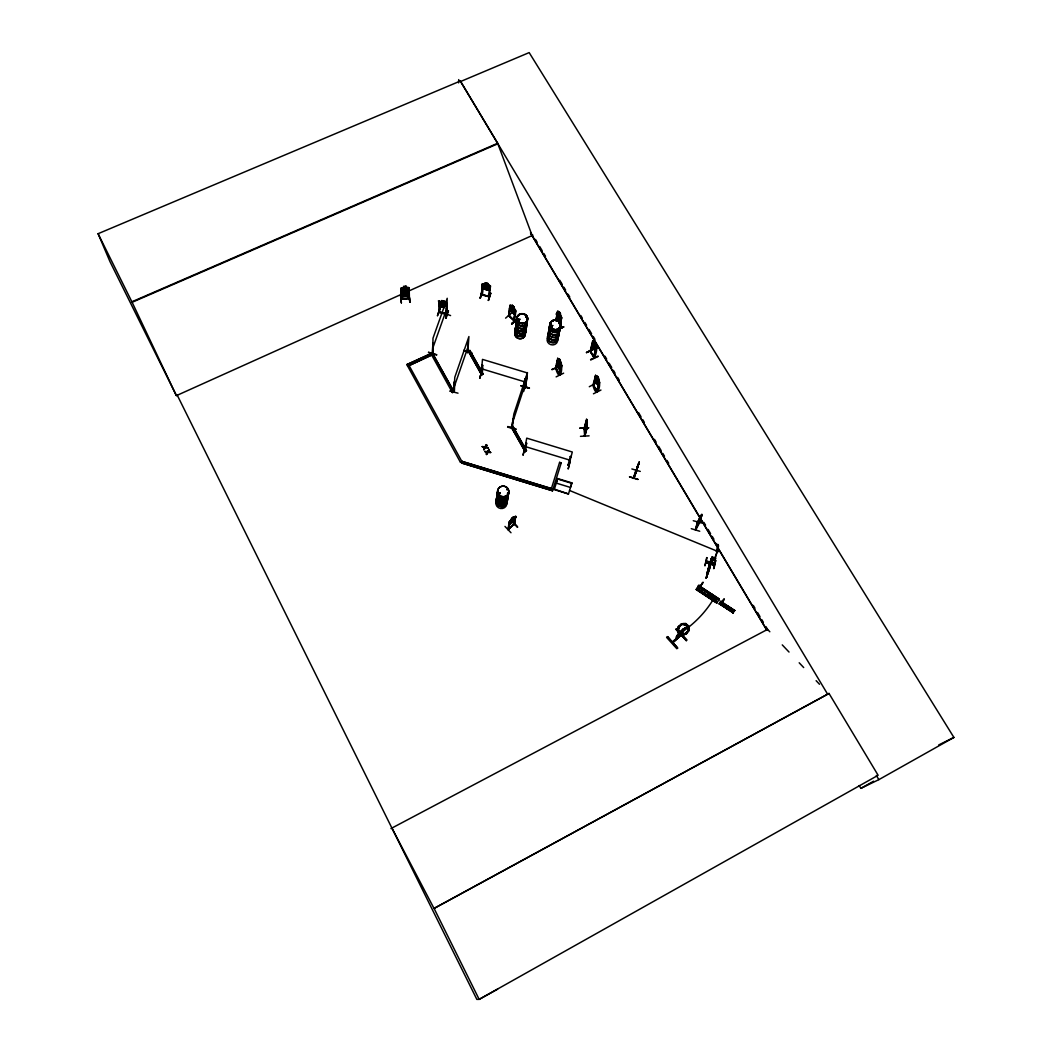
<?xml version="1.0" encoding="UTF-8"?>
<svg xmlns="http://www.w3.org/2000/svg" width="1052" height="1052" viewBox="0 0 1052 1052"><rect width="100%" height="100%" fill="white"/><g stroke="black" fill="none" stroke-linecap="round" stroke-linejoin="round"><path stroke-width="1.5" d="M436.685 354.721L428.532 352.315M587.305 422.943L587.134 420.248L586.424 427.612L586.096 422.444M432.477 353.485L432.859 343.373L432.438 353.472M433.069 354.524L407.611 366.267L431.596 354.918L452.386 392.554L453.872 391.857L454.806 377.234L468.916 336.561L467.759 352.644M432.859 353.262L432.74 352.565L432.898 353.617M437.54 315.587L439.907 308.249L437.448 315.745M439.407 312.168L438.697 311.892L446.903 314.193M439.144 301.529L438.829 312.378L438.776 311.642M439.394 312.523C440.472 311.155 438.684 300.162 439.723 302.437M441.748 301.858L441.801 300.517L441.827 301.924L440.472 301.977L440.407 304.304L441.735 305.672L445.627 305.711M441.774 300.596L444.523 301.253L444.365 302.608L445.706 303.384M444.523 301.253C449.585 306.934 433.371 298.978 439.96 301.332M445.772 317.98L448.073 310.616L445.746 317.796M445.93 313.838L446.732 314.614L438.789 312.312M446.548 315.113L446.377 308.302M446.705 304.423L446.416 315.245L446.64 314.114M446.679 314.601L447.205 298.281L432.99 338.205L432.753 353.748L433.016 352.999M678.829 626.65L678.672 631.726L681.827 634.04L685.891 633.488L688.547 630.332L688.337 626.348M697.568 522.726L701.802 514.204M448.086 310.629L445.693 317.993M678.053 632.107L678.224 626.545L681.788 624.073L686.062 624.941M458.606 82.871L458.725 79.597M450.585 315.574L443.997 313.207M827.674 694.281L460.329 81.03L98.099 233.702L109.947 261.54L176.407 395.631L401.864 294.126M452.386 392.554L454.056 391.988M453.741 391.712C454.793 366.832 454.74 396.341 454.083 390.726M458.014 393.172L449.677 391.081M463.695 350.71L471.835 353.117L463.827 350.29M678.79 626.9L681.407 623.797L685.628 623.415L688.902 626.15L689.205 630.569L686.22 634.146L681.617 634.764L678.04 632.107L678.356 626.532M637.039 470.257C635.973 470.665 629.938 488.641 635.96 470.02M637.591 467.127L637.841 466.352M467.338 352.17L467.969 351.67L467.785 352.302M467.338 352.696L468.232 342.413M553.063 488.996L462.13 461.407L460.513 462.157L462.025 461.433L553.01 489.18M468.416 351.407L469.902 350.434L483.078 374.052L481.606 374.736L468.416 351.407L469.902 350.434M461.657 462.998L552.524 490.771L461.657 462.998L462.13 461.407M584.123 428.966L586.569 419.025L587.055 427.112M584.11 428.887L584.491 427.783M584.544 435.239L584.504 435.975L587.253 426.875L584.925 435.318M584.636 435.015L584.912 436.133L584.491 427.927M482.105 290.852L480.277 298.032M482.368 294.363L481.395 294.415L489.522 296.611M489.364 296.888L481.369 294.784L482.381 283.777L482.802 288.748L489.101 290.431L490.153 289.353L490.469 285.934L487.72 284.776L487.931 283.488L485.222 282.751L485.117 284.04M483.013 284.737C481.448 280.397 482.132 308.617 482.855 287.406M638.485 464.195L639.051 462.301L636.552 470.31L638.761 463.603L638.511 464.471M766.737 629.832L530.497 232.768L532.141 235.543L497.662 143.282L460.329 81.03M686.509 633.251L688.429 629.556L686.68 633.435L684.116 634.843L681.275 634.908L678.882 633.633L677.422 630.056L681.538 623.981M481.251 374.052L481.829 374.933L481.093 374.762L482.487 359.389L527.197 372.881L524.764 387.978L523.883 387.662L524.777 387.162M524.856 387.728L523.935 387.333M525.408 387.136C523.725 392.475 528.341 374.38 526.329 378.904M479.673 378.207L482.132 370.698L479.712 378.062M511.785 427.441L513.297 418.512L512.298 427.217M481.882 365.412C479.094 377.642 482.829 378.588 482.71 365.36L481.882 365.412L482.71 365.36M489.575 286.499C491.205 283.777 487.155 299.636 488.851 296.02L489.456 296.914L490.377 285.934M481.606 374.736L468.429 351.105M488.43 300.385L490.719 293.166L488.444 300.241M490.679 293.14L488.378 300.425M580.467 436.33L589.107 435.857M508.958 315.245L514.717 321.07L508.603 315.337M513.994 308.328L515.914 310.616L514.441 321.202L508.537 315.745L509.352 315.955M453.754 391.383L454.056 390.805M482.303 446.587L484.762 447.481L482.303 446.587L485.025 446.824L486.392 444.667L486.708 445.43L486.392 444.667M697.857 521.91L695.477 529.669M446.666 314.509L446.087 315.061L446.429 313.996M829.015 693.452L434.082 908.415L829.015 693.452L878.118 775.271L479.212 999.361L476.858 999.4L177.236 395.144L176.355 395.539L131.881 301.792L98.099 233.702M485.38 447.416L488.049 447.823L485.38 447.416L483.973 449.783L484.775 447.31M483.973 449.783L483.67 449.02M482.289 446.758L485.025 446.824M485.222 452.031C483.696 451.111 489.982 451.9 486.287 453.925L486.603 454.517C486.261 450.387 494.401 453.307 487.997 452.307M488.049 447.823L485.63 446.942L488.062 447.652M486.287 453.925L487.405 452.031M486.603 454.517L488.023 452.15M489.035 449.388L487.641 451.729L489.009 449.559M490.679 452.557L488.273 451.663L490.705 452.386M505.591 318.138L511.64 312.983M508.616 315.863L509.931 305.106L512.074 306.566L510.97 306.106L510.68 308.42L513.376 312.063L514.481 312.01L513.955 308.46M509.431 316.087L510.049 305.606L508.8 315.153M511.364 311.576L512.179 305.212L514.152 307.079L513.231 313.338M685.838 625.006C691.466 637.38 686.995 620.522 681.959 624.152M711.454 559.125L706.642 575.155C709.127 574.418 710.836 560.532 712.559 556.732L709.061 570.605M517.61 318.322L511.627 323.806L516.729 319.887M585.898 430.044L585.767 421.865M515.427 310.603C514.283 314.127 514.336 321.57 513.902 320.807C512.968 318.269 516.821 309.932 515.217 310.787M507.761 426.52L516.059 428.966M511.298 427.243L512.824 426.27L526.434 450.664L524.948 451.387L511.298 427.243L512.824 426.27M584.938 435.962L587.253 426.875M521.161 385.808L529.458 388.043L521.148 385.913M709.114 567.685L709.719 564.845M728.786 608.306L728.405 607.32M701.342 515.598L699.028 522.634M526.263 378.523C523.62 376.261 524.356 390.765 524.067 386.991M523.607 391.528L526.118 383.835M524.567 384.138L525.513 378.299M524.001 387.031L525.198 388.07L527.473 372.566L513.889 413.883L511.745 427.862L512.39 426.98M710.639 595.629L710.245 594.446L709.009 594.564M710.679 561.597L709.771 564.398C711.56 555.982 706.221 576.601 709.456 565.595L708.483 570.25M558.809 323.148L559.677 323.345L558.77 323.293M436.659 354.945L428.519 352.367M529.366 388.346L521.148 385.847M552.129 327.277L551.09 326.251M552.221 326.357L551.472 327.014M506.84 489.535L507.695 489.246M507.353 489.088L507.103 489.877M508.826 524.238L509.194 521.753L513.429 518.044L513.126 519.741L511.114 521.503L511.417 519.806M509.326 521.766L507.998 529.143M525.711 316.902L526.434 316.56M500.029 493.033C499.437 494.361 497.517 492.231 499.661 494.111M498.043 499.424L498.109 500.134M509.444 522.528L509.825 521.792L508.09 529.8L508.787 529.011M508.642 528.696L509.825 521.792M508.747 529.274L510.036 522.016M708.693 567.791L708.377 569.54L709.732 566.213M517.86 320.544L519.123 319.755M516.94 327.764L516.861 328.526M513.639 517.729L513.731 516.742L511.574 518.636L510.036 522.436L512.981 520.464L514.507 517.111L513.494 517.742L513.665 516.834L513.56 517.821L515.099 516.44L510.075 520.832M511.969 518.439L513.271 517.295M716.188 551.182L718.306 551.642L569.553 490.482M525.066 451.834L525.132 451.084L524.212 451.505L526.736 438.145L572.301 452.005L568.856 465.115M526.658 443.234L525.803 443.286L526.658 443.234L525.145 451.781L524.264 451.216M510.996 532.746L504.973 526.421M708.653 568.593L707.036 574.616L709.193 568.369M514.007 524.672L514.573 524.185M513.757 524.106L515.664 516.677L514.546 523.935M513.915 524.698L515.664 516.098L514.283 523.975L508.3 529.458M555.851 320.229L557.665 311.063L557.073 314.416M556.113 320.11L557.757 311.642L556.219 320.847M556.482 320.728L557.297 316.494M511.43 520.885L517.518 527.013M517.558 526.986L511.482 520.819M559.348 319.795L556.35 321.044M560.308 315.179L559.335 311.655L559.046 313.049L558.296 312.326L558.323 316.731L560.44 319.006L560.308 315.179L561.702 317.888L560.098 325.555M560.69 313.943L560.361 315.205M560.006 323.529L561.4 317.809L560.072 326.83M701.802 523.054L693.268 520.714M560.269 323.411L561.4 317.809M559.874 327.843L559.177 327.816M559.901 327.777L559.427 327.619M552.09 369.673L558.27 366.938M559.533 359.14L559.296 360.297L557.718 358.311L555.627 368.266M556.968 365.649L556.363 368.818L555.772 367.99M555.982 368.818L557.902 358.811L555.956 368.121L559.809 374.841M714.729 563.859L706.142 561.334L714.689 563.951M559.112 362.046L559.94 363.427M556.127 376.879L563.635 373.158M639.116 462.393L638.156 465.681M560.479 362.519L559.493 359.021L559.204 360.336L558.441 359.56L557.455 363.992L560.124 368.45L561.071 364.071L560.479 362.519C563.53 367.687 560.151 384.361 555.706 368.332M560.045 374.617C557.678 374.722 562.859 364.926 561.321 365.241M561.584 365.123L559.664 374.394M559.611 375.051L556.153 368.7M561.886 365.254L559.861 370.975L556.442 363.729M710.744 563.057L710.179 565.516L710.718 562.741M707.273 572.827L709.429 567.962L707.181 572.801L710.205 561.952L709.679 563.136M551.419 488.496L559.611 462.354L561.176 463.104L559.611 462.354M593.893 348.948L586.464 352.63L593.788 349.027M713.493 558.757L713.295 559.48M557.678 478.555L554.246 489.614L568.488 493.967L571.893 482.894L557.678 478.555L556.245 483.105L570.486 487.457L571.893 482.894M699.606 518.307L698.107 524.58L700.422 516.624M700.04 518.623L699.409 521.108L700.369 519.438M699.961 522.029L695.753 529.866M697.515 521.634L695.346 529.84L701.092 517.939M700.908 518.241L701.776 514.73L700.185 520.95M699.725 531.247L691.269 528.669M590.33 350.829L592.71 340.835L596.694 347.739M592.868 342.15L592.763 341.387L590.409 351.697L592.723 343.61M594.63 342.268L595.445 343.649M590.567 359.574L598.009 356.115M595.866 343.846L595.432 348.777L593.223 346.41L593.354 342.11L594.143 342.873C594.051 338.297 597.72 348.37 594.498 341.532L594.143 342.873L592.71 340.835M596.208 347.765C598.233 346.476 591.395 358.522 594.196 356.76M596.471 347.633L593.736 357.285M595.563 345.03C599.995 350.987 588.752 369.186 596.773 347.699M568.08 464.971L570.263 456.515L571.026 456.752L570.263 456.515M589.304 386.728L596.537 382.797M706.734 577.18L706.089 578.008L711.731 557.836L709.469 566.62M706.194 578.035L706.957 575.207M707.312 572.696L711.731 557.836M706.72 577.246L707.878 573.13M707.799 574.011L712.506 556.732L711.336 559.335M712.717 558.257L712.428 559.243L713.427 559.467C714.663 555.377 707.667 562.715 710.85 562.965M713.256 558.086L713.256 559.072M713.072 559.348L713.493 558.152M715.636 557.981L714.61 560.322L715.636 558.165M714.847 560.4L715.399 557.902M713.611 568.501L715.754 560.203L713.953 568.606M640.26 471.414L631.857 468.955M706.694 557.573L704.932 565.858L707.01 557.678M588.502 427.862L579.902 428.177L588.555 427.783M597.483 376.287L597.168 377.418L595.563 375.406L594.893 380.285M598.47 379.614C601.875 384.427 596.852 401.351 592.933 385.085L595.642 375.367M593.354 385.795L595.695 375.88L593.591 385.571M597.089 377.458L597.457 376.169L598.838 378.51L598.378 383.296L597.444 383.02L595.708 378.773L596.3 376.669L597.141 377.3M593.446 393.79L600.955 390.042M586.753 419.603L584.097 428.493M584.412 428.953L586.806 420.34M585.622 425.679L587.134 420.248M586.937 421.444L587.24 420.248M585.78 428.203L587.213 422.615M599.18 382.363L596.589 391.475L599.443 382.231M713.322 558.704L708.496 567.896M598.825 385.361L599.666 382.376M568.488 493.967L554.365 489.167M588.541 427.743L579.902 428.177M637.959 479.278L629.517 476.898M634.146 477.371L639.235 461.854M634.027 477.832L638.091 464.497L635.895 472.282M636.736 470.165L636.947 469.455M507.603 427.073L515.914 429.518M567.922 464.839L569.014 464.55M568.869 464.419L568.014 464.866L568.777 464.747M570.131 460.907L568.172 469.021L570.197 461.092M488.707 296.756L488.667 296.388M482.263 294.981L482.263 294.31M487.904 283.567L485.209 282.843M489.561 285.237L482.355 283.856M489.101 290.431L482.802 288.748M629.569 476.74L637.88 479.488M483.249 283.619L485.209 284.106M480.199 298.189L482.066 290.865M480.277 298.242L482.513 290.773M705.997 562.097L714.532 564.74L705.905 562.255M552.524 490.771L561.242 462.854M700.54 519.136L698.988 521.831M524.567 448.902L523.028 455.266L525.014 447.35M525.066 451.492L524.304 451.242L525.198 451.19M637.367 468.39L637.775 466.615M446.166 303.094L447.179 303.673M447.034 307.105L446.101 307.999M446.206 313.549L446.074 314.285M446.14 318.085L448.454 310.748M439.894 301.359L441.853 301.845M439.854 306.277L444.496 307.526L439.789 306.303M439.512 312.47L439.683 311.879M513.297 418.512L513.074 419.222L513.586 418.604M526.828 378.299L525.435 378.562M720.765 602.73L720.357 602.125L734.138 611.212L734.677 610.37M512.561 422.615L525.947 381.81M708.206 569.632L709.048 567.067M479.751 378.26L482.237 370.567M637.302 467.154L637.999 465.076M471.835 353.117L465.181 350.71M454.766 382.165L454.24 382.77M433.148 343.452L432.622 344.057M454.359 386.439L468.258 346.266M698.436 587.332L698.436 586.727M432.859 347.91L446.863 308.46M699.633 519.346L700.382 517.295M699.093 522.489L700.356 519.017M683.09 631.844L676.226 637.236L682.866 631.358M710.047 562.754L710.56 561.452M639.314 462.512L635.881 471.257L639.024 463.104M633.935 478.055L637.249 469.534M633.843 478.213L634.211 477.056M720.83 601.915L720.936 602.625M698.633 587.266L699.146 587.516M596.681 391.147L596.997 392.002M597.01 391.62L593.367 384.69M590.054 351.052L594.091 357.812M590.159 350.763L594.104 357.417M408.557 298.729L409.333 297.913L409.228 298.676L400.983 299.32L400.759 288.327L409.175 287.669L409.399 298.584M678.159 630.135L678.803 627.189M400.943 298.689L401.811 299.268M710.679 595.563L709.666 596.26L708.772 595.406M512.127 427.888L512.35 426.783M559.112 323.385L558.888 323.49M549.644 333.984L549.683 334.904M518.255 320.005L518.965 320.742M678.737 627.255L679.25 627.702M697.147 522.778L701.5 514.704M697.437 522.87L701.737 515.611L700.632 519.228L701.053 518.294M733.218 612.685L719.502 603.611M733.375 612.435L732.928 613.119M723.474 600.258L724.223 599.075M721.856 602.296L723.355 600.442M723.855 599.311L720.712 603.993M512.377 519.596L510.707 520.608L511.89 520.451L510.259 522.739L513.981 519.517L512.784 519.662L514.336 517.466L512.219 519.754M719.713 603.296L719.16 604.137M720.922 601.389L720.265 602.467L720.936 601.376L734.651 610.449L733.073 612.895L719.371 603.822M698.949 589.948L698.502 590.632L701.105 586.674L699.015 585.307L696.634 588.936L716.938 602.73L696.398 589.304L696.871 588.581M717.477 601.902L716.701 603.085L696.2 589.593M698.331 586.306L718.792 599.837L698.396 586.214L697.831 587.055M712.625 558.494L709.876 563.451L712.467 559.072M699.948 587.161L698.423 589.449L700.224 586.753M677.619 647.953L667.455 636.578L677.475 648.15L676.831 648.729L666.613 637.42L667.336 636.802L677.567 648.085M720.449 602.572L720.712 601.836L734.572 610.554M676.015 629.333L686.246 640.576L676.015 629.333L676.738 628.688L686.982 639.945L686.246 640.576M676.147 629.188L686.456 640.392M698.673 585.793L719.187 599.219L698.725 585.727M484.998 446.995L486.379 444.838M717.398 602.02L696.989 588.397L696.371 589.344L716.899 602.796L719.305 599.061L698.83 585.556M717.162 602.375L696.687 588.857M718.595 600.127L719.187 599.219M718.766 599.877L698.226 586.477M719.003 599.508L698.541 586.003L699.015 585.307M483.644 449.191L484.762 447.481M488.246 451.834L489.351 449.98M730.785 611.317L732.284 608.976M485.616 447.113L486.721 445.259M726.748 608.674L728.247 606.333M729.68 607.201L728.142 609.581M711.244 559.638L712.506 556.758M702.933 582.308L702.171 583.439L703.091 582.4M721.041 604.361L722.461 602.152L721.067 601.244L719.331 603.887L733.349 612.488M711.007 559.966L712.704 557.678M710.968 560.65L711.362 559.993L711.297 560.65M711.888 594.209L709.574 597.76M711.415 598.982L713.677 595.498M714.9 601.257L717.162 597.773M697.463 588.068L698.633 586.306L697.831 586.753L717.175 599.311M709.811 592.841L707.483 596.392M709.482 564.99L713.677 558.546M713.427 559.467L710.468 563.635M716.083 601.034L698.265 589.344L702.328 583.544M702.368 583.163L700.711 585.675M702.526 583.268L700.869 585.78M708.969 567.383L709.548 566.305L707.115 574.274M708.469 569.224L708.969 568.475M697.949 586.95L698.844 585.53M734.164 611.186L734.677 610.397M697.989 586.871L698.449 586.188M700.067 586.648L698.265 589.344M706.089 578.008L706.668 576.825M722.5 601.639L720.607 603.914M723.658 599.745L722.777 601.231M403.587 290.996L405.02 289.681L407.466 290.694L405.572 289.353L407.308 287.735L404.915 289.011M400.983 294.428L401.877 295.599L408.386 294.968L409.215 293.547M408.386 294.968L409.307 293.626M408.36 296.138L409.333 294.757M401.022 295.559L401.93 296.809L408.426 296.177L409.346 294.836M401.772 292.916L400.878 291.733L401.785 292.995L408.321 292.43L409.149 291.01M408.321 292.43L409.254 291.088M672.228 642.207L681.078 634.474L681.591 635.132L680.881 634.632L672.82 642.443M676.226 637.236L679.382 633.08L681.643 634.474L686.562 633.107L684.168 634.435M679.382 633.08L676.633 637.288M680.789 631.529L679.868 632.857L683.668 628.662L679.684 632.476M596.721 391.12L597.352 391.462M682.564 632.318L682.406 631.752A162.297 129.593 31.6 0 0 714.65 597.115M682.222 632.015L685.365 627.926L682.84 631.463M682.682 631.529L685.365 627.926M682.367 632.357L685.575 628.162M556.061 368.871L555.982 367.713M715.768 596.865L713.506 600.35M513.626 524.461L508.037 529.169M409.386 298.216L401.167 299.386L401.114 298.636M730.89 608.069L729.391 610.397M724.052 599.206L723.421 600.113M685.878 633.488L688.573 630.345M728.812 608.266L727.774 608.306M552.103 327.04L552.142 326.251M685.417 623.77L681.472 624.178M443.01 303.62L440.854 301.963L442.511 303.844L440.709 304.856L443.089 304.278L445.377 306.106L443.628 304.159L445.39 303.173L442.879 303.699M560.164 365.951L559.874 363.558L561.018 363.768L559.638 362.782L558.73 359.81L559.309 362.585L557.954 362.217L558.559 364.965L557.376 364.82L558.809 365.702L559.756 368.805L559.138 365.925L560.295 366.135L558.888 365.149L558.296 362.703M486.169 285.999L484.144 284.277L485.748 286.144L483.854 287.183L486.3 286.578L488.496 288.432L486.852 286.446L488.707 285.5L486.129 285.986M405.073 292.022L407.4 290.457L405.664 292.088L407.545 293.403L405.125 292.403L402.745 293.863L404.52 292.193L402.706 290.957L404.415 289.445L402.587 288.195L404.941 289.024M517.637 318.519L511.666 323.608M516.703 319.834L511.956 324.082M510.049 305.606L510.391 306.303M514.507 524.028L508.142 529.55M517.479 527.17L512.771 521.634M513.81 516.808L511.574 518.636M515.875 516.9L515.072 517.203M514.573 314.574L510.036 310.169L509.655 308.433M510.68 305.198L515.23 309.669M512.179 305.212L514.152 307.079M509.51 308.433L509.957 310.248L514.586 314.614M672.215 642.128L680.828 634.593M672.675 642.654L681.499 634.935L672.754 642.706M680.079 632.896L684.102 628.662L683.156 629.385M407.795 292.68L403.85 294.06L402.429 293.192M406.48 295.112L407.847 293.968L407.689 287.827L406.269 287.525L406.322 286.105L403.521 286.341L403.56 287.709L401.654 287.88M407.742 290.194L403.771 291.562L402.337 290.668M514.52 314.482L515.427 314.061M682.091 624.415L678.764 626.703M498.872 492.77L499.937 492.691M685.917 625.112L681.893 624.362M710.416 595.971L709.456 596.142M677.041 636.447L679.605 633.317L678.146 630.109M403.692 291.549L400.917 292.272L401.825 291.693M560.229 321.531L561.045 321.162M446.087 313.601L446.916 313.825M438.881 311.589L439.591 311.852M480.988 374.341L481.803 374.538M859.195 785.542L860.878 788.369L873.633 781.189M860.878 788.369L878.854 779.637L953.901 737.426L529.169 52.6L460.303 81.635M584.136 427.769L584.596 435.673M497.596 989.169L479.147 999.361L434.082 908.415M390.963 828.555L767.566 629.385L769.827 631.765M938.713 744.961L953.901 737.426M559.94 364.86L560.585 366.32M558.638 362.506C552.655 353.551 567.462 377.155 558.599 363.006M526.473 450.414L524.987 451.124L511.338 426.98M595.116 351.223L595.945 350.816M599.416 381.166L595.563 375.406M598.864 385.44L598.049 385.65M561.176 368.253L560.4 368.621L557.258 363.269L557.152 361.375M561.229 368.345L560.519 368.673M590.803 359.929L598.193 356.444M558.007 359.574L557.902 358.811M591.816 344.043L595.195 351.184M595.905 350.947L595.13 351.315L592.013 345.884M560.782 361.388L560.532 362.559M593.644 348.764L586.437 352.538M561.492 364.031L557.718 358.311M551.827 369.476L558.31 366.74M590.527 351.302L590.501 350.605M559.835 370.883L560.611 370.514M481.632 374.459L483.105 373.762M561.702 317.888L561.308 316.652M556.403 321.162L559.322 319.703M559.033 328.579L563.622 327.027M558.967 328.711L563.451 326.712M558.178 311.339L559.125 313.009M557.862 312.391L557.757 311.642M557.113 316.31C552.787 305.553 565.779 332.642 557.205 316.271M453.07 390.41L432.319 353.17L406.848 364.61L432.319 352.867L453.885 391.568M409.346 290.76L532.943 235.175M131.881 301.792L497.662 143.282M132.092 302.292L497.622 143.861M685.299 623.862L688.297 626.348M402.351 290.839L403.652 290.207M402.403 292.14L403.784 291.588M403.652 287.748L402.272 288.287L402.482 294.494L403.902 295.362M518.873 321.136L519.438 320.202L518.426 319.979M526.302 317.349L525.724 317.007M401.338 302.779L400.536 295.191L401.391 302.976M403.468 291.062L402.64 291.115L405.059 291.851M481.632 294.455L489.377 296.546M558.125 362.44L559.94 365.057M406.401 288.708L403.613 289.063M403.705 289.09L406.322 288.84M403.744 290.707L406.348 290.444M409.281 291.457L401.785 291.654M403.797 292.009L406.401 291.759M403.81 293.061L406.414 292.811M401.509 289.037C399.76 288.209 403.153 289.787 401.601 291.956M408.492 298.702L408.321 288.445L409.057 288.116M403.744 290.549L406.348 290.326M408.426 298.137L401.917 299.228L401.667 294.599M409.807 302.24L409.004 294.455L409.859 302.042M518.86 321.044L517.9 320.308M485.182 284.185L483.802 284.25L483.591 286.631L487.365 288.682L488.799 288.024L489.009 285.644L487.694 284.855M679.434 633.304L678.777 633.606M718.069 549.946C720.515 549.696 715.11 548.289 717.227 549.723M484.919 451.479L487.655 451.558M409.885 302.2L409.031 294.626M558.599 363.203L559.546 363.334L560.032 365.649M499.49 492.77L500.318 493.217M406.335 290.023L407.742 290.313M407.795 291.628L406.388 291.338L408.281 291.115M590.488 351.723L594.064 357.443M597.063 391.725L593.315 385.006M446.403 303.962L447.139 304.159L446.311 304.212M439.683 311.984L446.009 313.693M560.611 366.214L557.994 361.717M701.316 515.441L700.106 519.464M568.856 464.813L568.172 464.642M481.632 368.805L525.671 382.113M525.211 446.548L570.079 460.211M558.98 479.436L571.775 483.341M712.664 558.323L713.624 558.625M706.273 560.887L714.808 563.517M408.202 289.852L409.228 290.155M408.215 289.931L409.149 290.26M508.76 524.159C510.799 526.145 516.953 515.388 514.441 520.069M720.699 601.744L734.349 610.91L720.554 601.968M446.193 303.002L447.153 303.752M672.373 641.996L672.859 642.562M511.956 307.039L513.797 308.775M511.666 309.354L513.494 311.076M557.902 361.849L558.678 362.624M782.254 644.889L789.026 652.056M799.191 662.786L803.702 667.56M816.128 680.683L819.508 684.26M401.062 294.336L401.877 295.599M400.983 291.798L401.851 292.943M876.342 775.442L878.854 779.637M535.455 239.409L537.125 242.223M539.637 246.444L542.161 250.665M543.831 253.479L545.515 256.293M559.756 280.226L562.268 284.461M563.938 287.275L565.621 290.089M568.133 294.31L569.816 297.124M580.704 315.429L582.374 318.243M584.899 322.464L586.569 325.278M589.081 329.513L591.592 333.734M593.275 336.548L594.945 339.362M605.005 356.26L606.675 359.074M609.2 363.295L611.712 367.516M613.382 370.33L615.065 373.158M617.577 377.379L619.247 380.193M638.525 412.568L641.036 416.802M642.706 419.617L644.389 422.431M654.449 439.328L656.119 442.142M658.631 446.364L661.143 450.585M662.826 453.399L664.496 456.213M667.007 460.434L668.691 463.261M703.88 522.384L705.563 525.198M708.075 529.432L710.587 533.653M712.257 536.467L713.94 539.282M716.451 543.503L718.135 546.317M753.324 605.452L754.994 608.266M757.519 612.488L760.031 616.709M761.701 619.536L763.384 622.35M765.895 626.571L767.566 629.385M531.155 234.136L766.908 630.411M590.33 350.895L594.367 357.667M558.112 311.458L561.203 316.705M469.876 350.724L483.078 374.052M512.784 426.533L526.434 450.664M439.828 306.356L438.973 304.843L439.762 306.382M461.999 461.683L409.096 365.57M406.848 364.61L460.487 462.407M391.896 828.056L434.068 908.533M482.197 287.196L482.894 288.642M586.648 420.458L586.832 421.444M408.242 289.8L400.865 290.97M408.426 296.177L401.93 296.809M408.176 287.314L406.361 287.472M586.95 426.875L587.003 427.612M591.895 344.004L591.934 345.924M586.74 421.799L586.898 424.298M586.174 423.772L586.332 426.27M400.851 288.34L401.036 295.638M404.165 289.168L405.848 289.011M526.684 323.043A5.365 4.865 8.3 0 1 520.608 328.816A5.365 4.865 8.3 0 1 516.927 321.347M517.821 320.387A5.365 4.865 8.3 0 1 520.253 319.256M526.302 321.517A5.444 4.931 8.3 0 1 524.882 327.698A5.444 4.931 8.3 0 1 517.9 327.317A5.444 4.931 8.3 0 1 516.913 321.005M517.808 320.032A5.444 4.931 8.3 0 1 518.965 319.321M516.624 323.529A5.352 4.852 8.3 0 0 520.306 330.999A5.352 4.852 8.3 0 0 526.368 325.239A5.352 4.852 8.3 0 1 523.252 330.828A5.352 4.852 8.3 0 1 516.663 328.974A5.352 4.852 8.3 0 1 517.479 322.78M526.75 322.596A5.365 4.865 8.3 0 1 520.674 328.355A5.365 4.865 8.3 0 1 516.992 320.886M517.886 319.926A5.365 4.865 8.3 0 1 519.017 319.216M526.605 319.098A5.378 4.879 8.3 0 1 525.198 325.213A5.378 4.879 8.3 0 1 518.294 324.844A5.378 4.879 8.3 0 1 517.308 318.598M526.71 318.769A5.457 4.944 8.3 0 1 525.29 324.976A5.457 4.944 8.3 0 1 518.281 324.595A5.457 4.944 8.3 0 1 517.282 318.256M517.492 322.675A5.352 4.852 8.3 0 0 516.677 328.855A5.352 4.852 8.3 0 0 523.252 330.828A5.352 4.852 8.3 0 0 526.329 325.436M527.17 319.847A5.391 4.879 8.3 0 1 521.766 325.712A5.391 4.879 8.3 0 1 516.795 319.282M526.434 326.843A5.326 4.839 8.3 0 1 518.925 330.92A5.326 4.839 8.3 0 1 517.479 322.938M525.211 332.879A5.286 4.813 8.3 0 1 519.215 338.586A5.286 4.813 8.3 0 1 515.585 331.196M517.111 325.081A5.391 4.905 8.3 0 0 516.571 331.669A5.391 4.905 8.3 0 0 523.751 332.932A5.391 4.905 8.3 0 0 525.54 326.541A5.391 4.892 8.3 0 1 524.106 332.826A5.391 4.892 8.3 0 1 517.189 332.458A5.391 4.892 8.3 0 1 516.203 326.186M525.5 326.422A5.326 4.826 8.3 0 1 521.345 333.418A5.326 4.826 8.3 0 1 515.73 327.054M516.308 325.923A5.326 4.826 8.3 0 1 517.189 324.963M525.435 326.87A5.326 4.826 8.3 0 1 524.041 332.932A5.326 4.826 8.3 0 1 517.216 332.563A5.326 4.826 8.3 0 1 516.243 326.37M525.527 330.749A5.299 4.813 8.3 0 1 519.517 336.456A5.299 4.813 8.3 0 1 515.875 329.066M525.619 330.578A5.378 4.879 8.3 0 1 519.53 336.364A5.378 4.879 8.3 0 1 515.835 328.868M525.632 330.433A5.378 4.879 8.3 0 1 519.543 336.232A5.378 4.879 8.3 0 1 515.861 328.737M525.592 330.302A5.299 4.813 8.3 0 1 519.583 336.009A5.299 4.813 8.3 0 1 515.94 328.618M525.198 332.971A5.286 4.813 8.3 0 1 522.134 338.428A5.286 4.813 8.3 0 1 515.625 336.469A5.286 4.813 8.3 0 1 516.44 330.341M558.967 328.079A5.365 4.865 10.5 0 1 557.613 334.194A5.365 4.865 10.5 0 1 550.748 333.826A5.365 4.865 10.5 0 1 549.709 327.58M550.59 326.62A5.365 4.865 10.5 0 1 553.023 325.502M559.059 327.895A5.444 4.931 10.5 0 1 557.692 334.089A5.444 4.931 10.5 0 1 550.722 333.708A5.444 4.931 10.5 0 1 549.683 327.396M550.564 326.422A5.444 4.931 10.5 0 1 551.708 325.699M560.124 326.396A5.457 4.944 10.5 0 1 557.021 332.024A5.457 4.944 10.5 0 1 550.301 329.999A5.457 4.944 10.5 0 1 551.077 323.687M559.059 327.632A5.365 4.865 10.5 0 1 557.705 333.734A5.365 4.865 10.5 0 1 550.827 333.366A5.365 4.865 10.5 0 1 549.802 327.133M550.683 326.173A5.365 4.865 10.5 0 1 551.8 325.449M560.177 327.843A5.378 4.879 10.5 0 1 552.629 331.972A5.378 4.879 10.5 0 1 551.103 323.898M560.151 326.265A5.457 4.944 10.5 0 1 557.047 331.88A5.457 4.944 10.5 0 1 550.327 329.868A5.457 4.944 10.5 0 1 551.103 323.543M560.269 327.382A5.391 4.879 10.5 0 1 553.378 331.748A5.391 4.879 10.5 0 1 550.314 324.397M557.008 337.929A5.299 4.813 10.6 0 1 552.931 344.911A5.299 4.813 10.6 0 1 547.303 338.573M547.868 337.442A5.299 4.813 10.6 0 1 548.736 336.482M558.06 332.879A5.391 4.905 10.5 0 1 556.324 339.27A5.391 4.905 10.5 0 1 549.144 338.021A5.391 4.905 10.5 0 1 549.631 331.406M558.06 332.616A5.326 4.839 10.5 0 1 556.337 338.928A5.326 4.839 10.5 0 1 549.249 337.692A5.326 4.839 10.5 0 1 549.736 331.17M557.968 333.063A5.326 4.826 10.5 0 1 556.626 339.125A5.326 4.826 10.5 0 1 549.802 338.77A5.326 4.826 10.5 0 1 548.789 332.563M558.086 338.165A5.299 4.813 10.6 0 1 551.314 342.479A5.299 4.813 10.6 0 1 548.289 335.233M558.033 336.745A5.378 4.879 10.6 0 1 551.998 342.558A5.378 4.879 10.6 0 1 548.25 335.036M558.02 336.469A5.299 4.813 10.6 0 1 552.063 342.202A5.299 4.813 10.6 0 1 548.368 334.786M507.721 496.281A5.589 5.286 8.8 0 1 502.093 502.672A5.589 5.286 8.8 0 1 496.965 495.742M497.57 494.506A5.589 5.286 8.8 0 1 498.503 493.454M507.708 496.373A5.576 5.273 8.8 0 1 502.08 502.764A5.576 5.273 8.8 0 1 496.952 495.847M497.557 494.598A5.576 5.273 8.8 0 1 498.49 493.546M508.353 492.454A5.615 5.313 8.8 0 1 501.962 498.779A5.615 5.313 8.8 0 1 498.135 490.653M508.55 493.467A5.615 5.313 8.8 0 1 501.304 498.253A5.615 5.313 8.8 0 1 498.188 490.298M507.485 493.283A5.589 5.286 8.8 0 1 505.999 499.924A5.589 5.286 8.8 0 1 498.819 499.555A5.589 5.286 8.8 0 1 497.833 492.796M497.793 492.533A5.668 5.365 8.8 0 0 498.793 499.384A5.668 5.365 8.8 0 0 506.078 499.739A5.668 5.365 8.8 0 0 507.59 493.02A5.589 5.286 8.8 0 1 506.051 499.568A5.589 5.286 8.8 0 1 498.872 499.2A5.589 5.286 8.8 0 1 497.872 492.441M508.471 492.191A5.694 5.378 8.8 0 1 501.988 498.622A5.694 5.378 8.8 0 1 498.109 490.377M506.735 502.238A5.51 5.221 8.8 0 1 500.463 508.471A5.51 5.221 8.8 0 1 496.702 500.476M507.485 499.858A5.549 5.247 8.8 0 1 500.331 504.592A5.549 5.247 8.8 0 1 497.254 496.715M507.551 499.503A5.549 5.26 8.8 0 1 500.384 504.237A5.549 5.26 8.8 0 1 497.307 496.373A5.628 5.326 8.8 0 0 500.344 504.434A5.628 5.326 8.8 0 0 507.603 499.634M506.604 499.029A5.602 5.313 8.8 0 1 505.105 505.683A5.602 5.313 8.8 0 1 497.912 505.328A5.602 5.313 8.8 0 1 496.925 498.543M506.564 498.937A5.523 5.234 8.8 0 1 505.078 505.512A5.523 5.234 8.8 0 1 497.977 505.157A5.523 5.234 8.8 0 1 497.004 498.464M595.945 346.226L594.722 346.121L595.261 349.027L594.38 345.911L592.894 345.056L594.156 345.161L593.644 342.36L594.485 345.345L595.945 346.226M598.904 380.837L597.668 380.653L598.207 383.52L597.326 380.416L595.827 379.483L597.102 379.667L596.563 376.932L597.444 379.877L598.904 380.837M441.827 302.345L441.761 304.672L444.286 305.356L444.352 303.015L441.827 302.345M442.313 300.99L443.931 301.858L442.313 300.99M485.143 284.605L484.946 286.986L487.444 287.656L487.655 285.289L485.038 284.513M485.722 283.238L487.3 284.106L485.722 283.238M717.543 546.724L717.372 550.722L713.966 560.808L714.269 559.651A7.64 0.763 -73 0 0 717.569 550.485A7.64 0.763 -73 0 0 718.016 545.699L718.319 544.542L717.543 546.724M512.469 305.895L513.6 307.434L512.469 305.895M511.64 518.597L511.482 519.609L511.706 518.662M558.967 313.457L558.52 315.745L559.769 317.875L560.229 315.587L558.967 313.457M559.48 312.405L560.203 314.18L559.48 312.405M559.125 360.731L558.152 365.149L559.427 367.293L560.4 362.901L559.125 360.731M559.638 359.758L560.374 361.546L559.638 359.758M594.038 343.268L593.473 345.477L594.748 347.62L595.314 345.424L594.038 343.268M596.984 377.839L596.405 379.943L597.694 382.126L598.286 380.022L596.984 377.839M597.589 376.905L598.312 378.694L597.589 376.905M705.8 562.636L714.347 565.253L705.8 562.636M733.218 609.595L731.679 611.975L733.218 609.595M678.579 633.435L677.278 635.316L685.194 627.715L678.579 633.435M560.322 319.269L559.388 316.152L557.981 315.298L559.151 315.39L558.586 312.562L559.467 315.561L560.834 316.376L559.703 316.35L560.322 319.269M558.888 361.349L560.269 363.663L558.888 361.349M594.932 380.232L598.154 385.703L594.932 380.232M563.609 326.975L559.177 329.039L563.622 327.001M405.901 290.326L404.231 290.904L405.901 290.326M406.453 294.113L403.863 294.363L403.666 288.169L406.282 287.946L406.453 294.113M405.783 286.486L404.113 287.065L405.783 286.486M518.334 321.794A5.418 4.905 8.3 0 0 527.447 320.071A5.418 4.905 8.3 0 0 521.029 313.706A5.418 4.905 8.3 0 0 518.334 321.794M518.36 321.767A5.378 4.865 8.3 0 0 527.42 320.058A5.378 4.865 8.3 0 0 521.042 313.733A5.378 4.865 8.3 0 0 518.36 321.767M518.32 322.004A5.391 4.879 8.3 0 0 527.394 320.295A5.391 4.879 8.3 0 0 521.003 313.956A5.391 4.879 8.3 0 0 518.32 322.004A5.365 4.865 8.3 0 0 527.368 320.281A5.365 4.865 8.3 0 0 521.003 313.983A5.365 4.865 8.3 0 0 518.334 321.991M551.432 328.092A5.418 4.905 10.5 0 0 560.519 326.357A5.418 4.905 10.5 0 0 554.062 319.992A5.418 4.905 10.5 0 0 551.432 328.092A5.378 4.879 10.5 0 0 560.492 326.344A5.378 4.879 10.5 0 0 554.062 320.018A5.418 4.905 10.5 0 0 551.419 328.171A5.391 4.879 10.5 0 0 560.453 326.58A5.391 4.879 10.5 0 0 554.023 320.242A5.391 4.879 10.5 0 0 551.406 328.303A5.378 4.879 10.5 0 0 560.44 326.58A5.378 4.879 10.5 0 0 554.023 320.255A5.378 4.879 10.5 0 0 551.419 328.303A5.365 4.865 10.5 0 0 560.44 326.58A5.365 4.865 10.5 0 0 554.023 320.268A5.365 4.865 10.5 0 0 551.419 328.29A5.418 4.905 10.5 0 0 560.506 326.449A5.418 4.905 10.5 0 0 554.036 320.084A5.378 4.879 10.5 0 0 551.458 328.066M552.326 337.179A5.352 4.852 10.5 0 0 559.177 332.84A5.352 4.852 10.5 0 1 552.313 337.271A5.352 4.852 10.5 0 1 549.262 329.96A5.352 4.852 10.5 0 0 552.326 337.179M499.095 494.979A5.654 5.339 8.8 0 0 508.616 493.046A5.654 5.339 8.8 0 0 501.949 486.182A5.654 5.339 8.8 0 0 499.095 494.979M499.095 495.045A5.654 5.339 8.8 0 0 508.616 493.112A5.654 5.339 8.8 0 0 501.935 486.234A5.654 5.339 8.8 0 0 499.095 495.045"/></g></svg>
